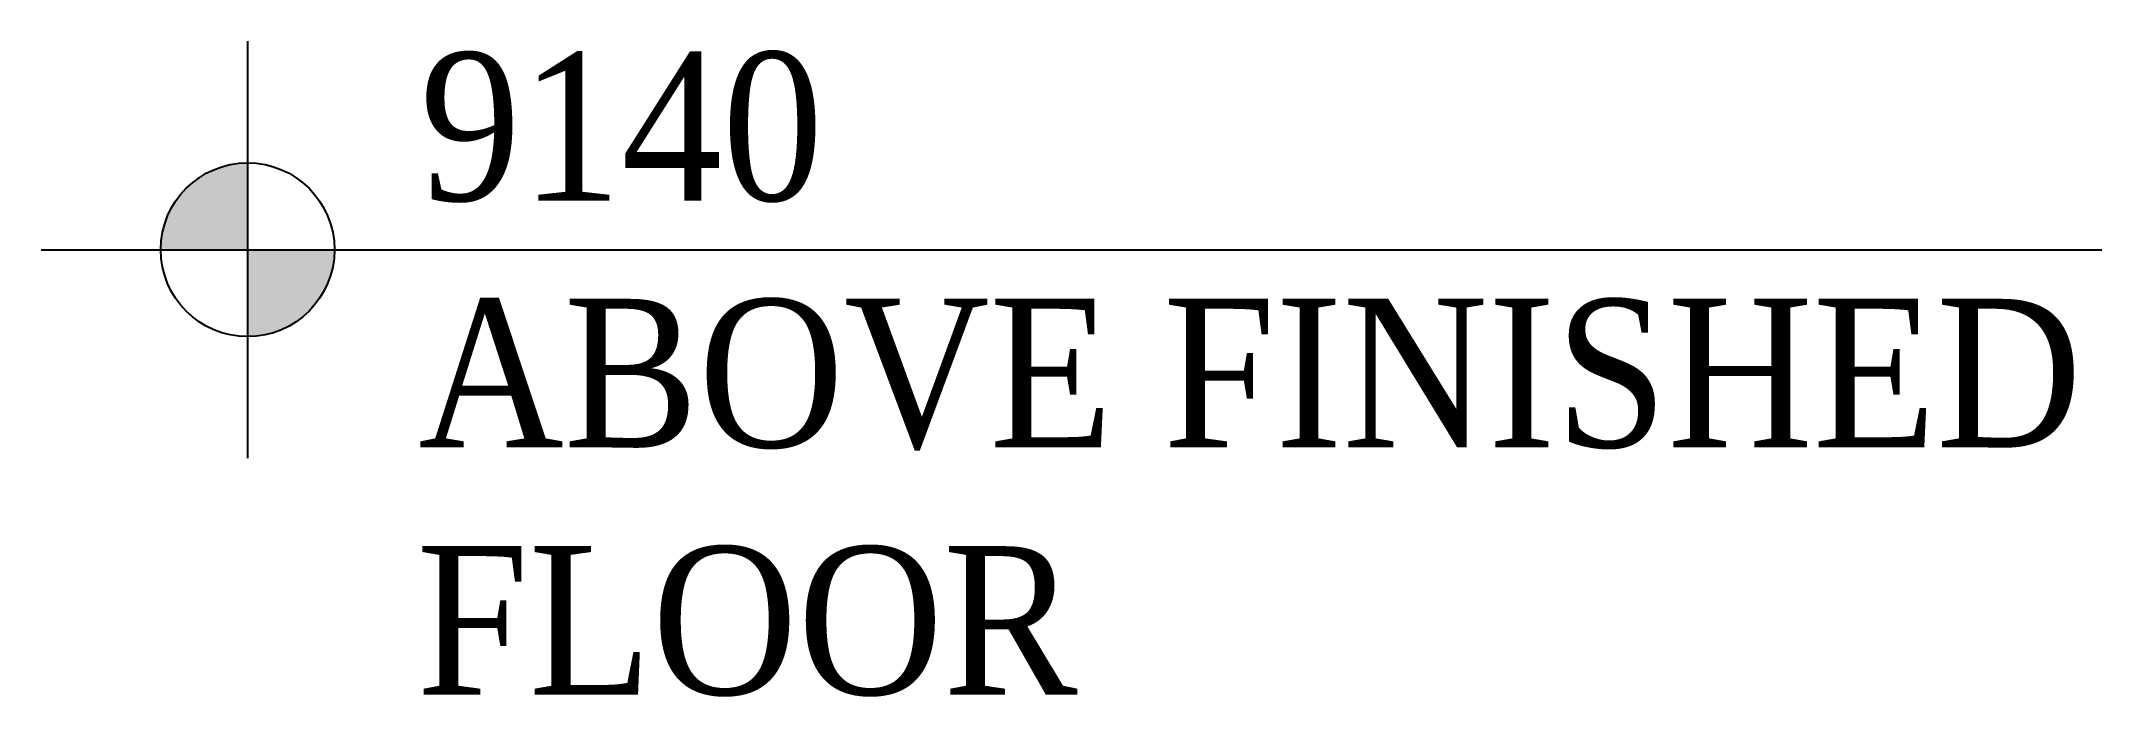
# Model space of a CAD drawing. Header units: millimetres. Extents: x -3.3 to 30, y -7.2 to 3.4.
import ezdxf

# ---------------------------------------------------------------- set-up
doc = ezdxf.new("R2010")
doc.units = ezdxf.units.MM
doc.header["$MEASUREMENT"] = 0
doc.layers.add('0 @ 1', color=7, linetype='Continuous')
doc.styles.add('SerifAttr', font='times_0.ttf', dxfattribs={"width": 0.8})

# ---------------------------------------------------------------- blocks, each defined once
blk = doc.blocks.new('Elevation Marker')
at = {"linetype": 'ByBlock', "lineweight": -2}
h = blk.add_hatch(color=0, dxfattribs=at)
h.paths.add_polyline_path([(0, 1.405, 0.414214), (-1.405, 0), (0, 0)])
h.paths.add_polyline_path([(1.405, 0), (0, 0), (0, -1.405, 0.414214)])
at = {"color": 1, "linetype": 'ByBlock', "lineweight": -2, "ltscale": 10}
blk.add_line((0, 3.372), (0, -3.372), dxfattribs=at)
at = {"color": 1, "linetype": 'ByBlock', "lineweight": -2}
blk.add_line((-3.34, 0), (30, 0), dxfattribs=at)
at = {"color": 0, "linetype": 'ByBlock', "lineweight": -2}
blk.add_circle((0, 0), 1.405, dxfattribs=at)
at = {"color": 0, "linetype": 'ByBlock', "lineweight": -2, "style": 'SerifAttr', "width": 0.9}
blk.add_attdef('HEIGHT', (2.786, 0.794), '', height=2.4, dxfattribs=at)
at = {"style": 'SerifAttr', "width": 0.9}
for tag, p in [('REFERENCE_001', (2.762, -3.194)), ('REFERENCE_002', (2.762, -7.194))]:
    blk.add_attdef(tag, p, '', height=2.4, dxfattribs=at)

msp = doc.modelspace()

# ---------------------------------------------------------------- block references
at = {"layer": '0 @ 1'}
ref = msp.add_blockref('Elevation Marker', (0, 0), dxfattribs=at)
ref.add_attrib('HEIGHT', '9140', (2.786, 0.794), dxfattribs={"layer": '0', "color": 0, "linetype": 'ByBlock', "lineweight": -2, "height": 2.4, "style": 'SerifAttr', "width": 0.9})
ref.add_attrib('REFERENCE_001', 'ABOVE FINISHED', (2.761, -3.194), dxfattribs={"layer": '0', "height": 2.4, "style": 'SerifAttr', "width": 0.9})
ref.add_attrib('REFERENCE_002', 'FLOOR', (2.734, -7.194), dxfattribs={"layer": '0', "height": 2.4, "style": 'SerifAttr', "width": 0.9})

doc.saveas('drawing.dxf')
